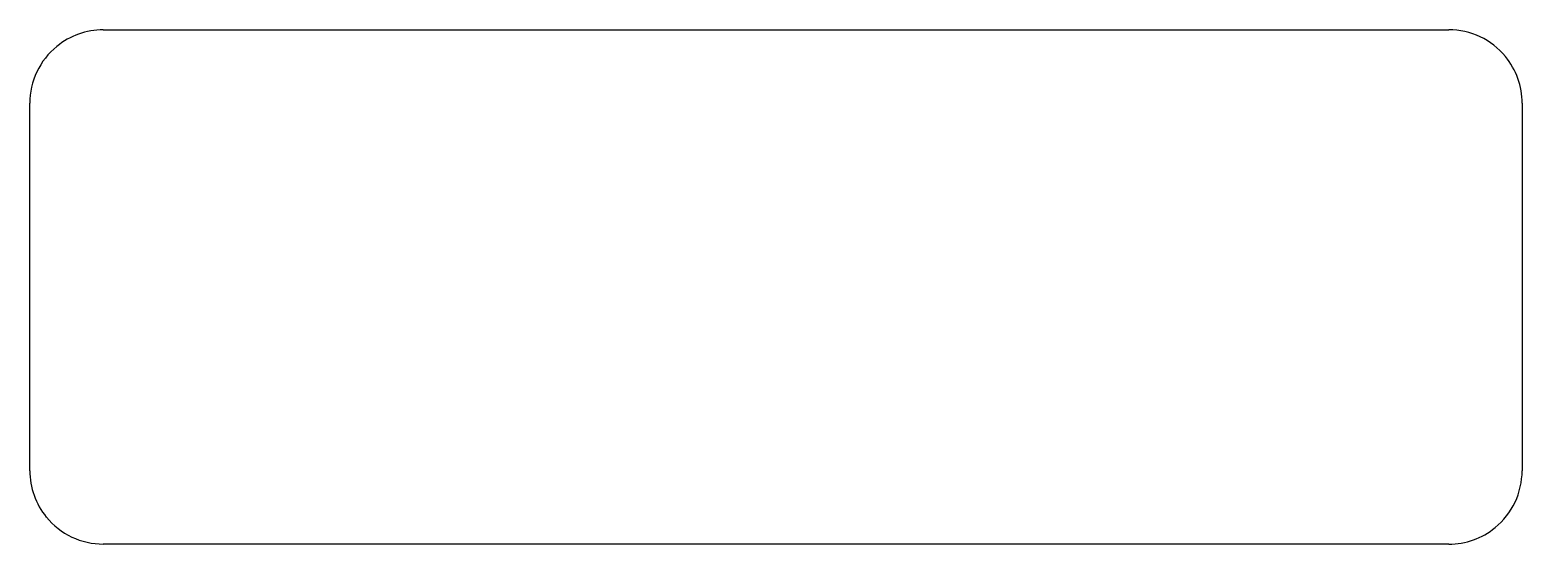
# Model space of a CAD drawing. Extents: x 0.4 to 16.5, y -5.7 to -0.1.
import ezdxf

# ---------------------------------------------------------------- set-up
doc = ezdxf.new("R2010")
doc.units = 0
doc.layers.add('DEFAULT_255_2_778', color=255, linetype='CONTINUOUS')

msp = doc.modelspace()

# ---------------------------------------------------------------- linework, layer by layer
at = {"layer": 'DEFAULT_255_2_778'}
for p, q in [((1.191, -0.132), (15.743, -0.132)), ((0.397, -4.895), (0.397, -0.926)), ((16.537, -0.926), (16.537, -4.895)), ((15.743, -5.689), (1.191, -5.689))]:
    msp.add_line(p, q, dxfattribs=at)
for centre, radius, start, end in [((1.189, -0.924), 0.791, 89.854, 129.1684), ((15.745, -0.924), 0.792, 39.4792, 90.1479), ((1.188, -0.924), 0.791, 129.1313, 180.1451), ((15.745, -0.924), 0.791, 359.8534, 39.5154), ((1.188, -4.897), 0.791, 179.854, 219.1684), ((15.745, -4.897), 0.791, 309.1282, 0.1454), ((1.189, -4.897), 0.791, 219.1313, 270.1451), ((15.745, -4.897), 0.791, 269.8524, 309.1642)]:
    msp.add_arc(centre, radius, start, end, dxfattribs=at)

doc.saveas('drawing.dxf')
